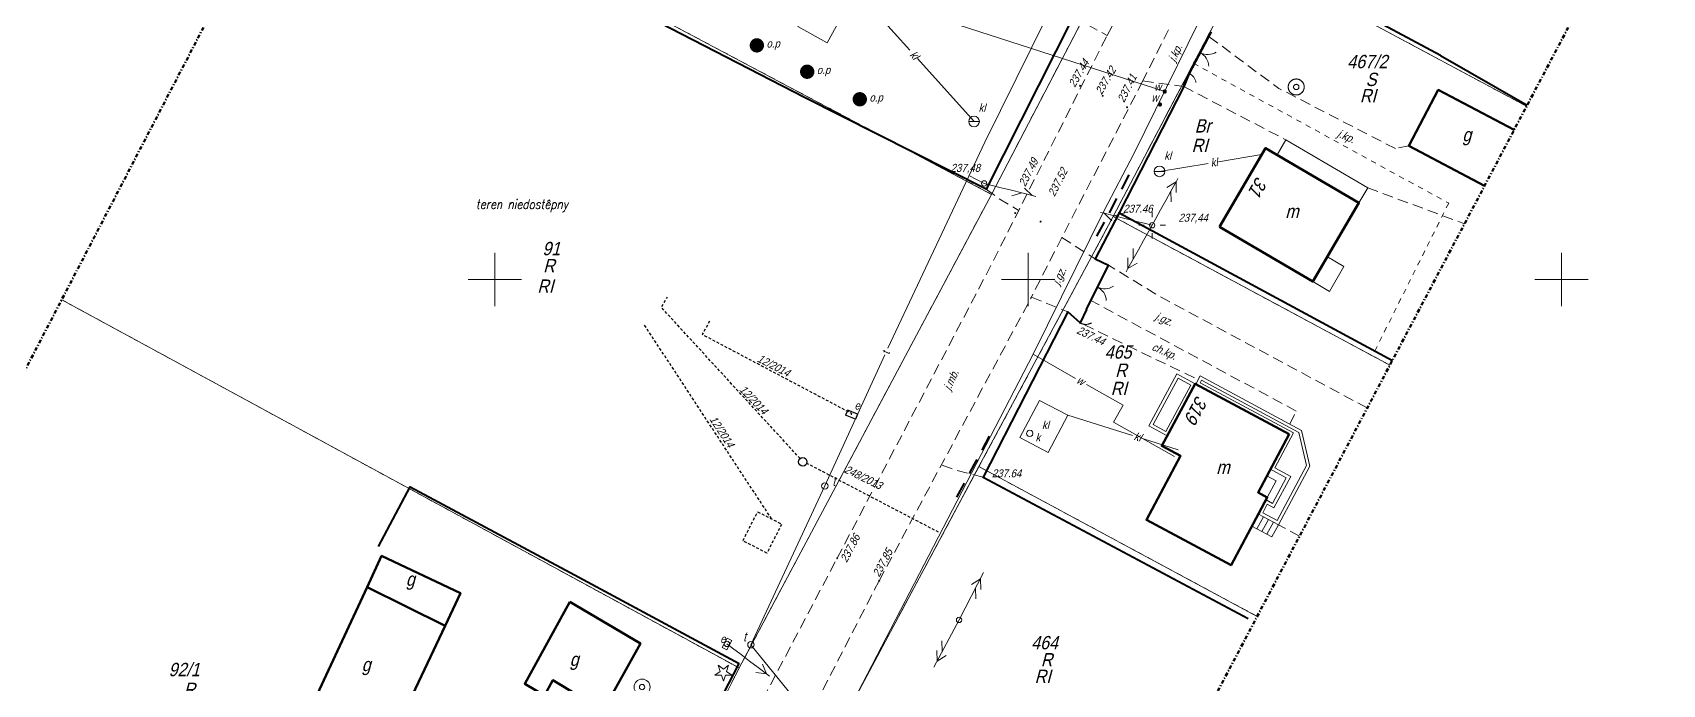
# Model space of a CAD drawing. Extents: x 7449598 to 7450455, y 5563374 to 5564952.
# Drawn here: x 7450156.7 to 7450309.4, y 5564562.1 to 5564623.1 of the extents above; entities that cross this region are included whole.
import ezdxf
from ezdxf.enums import TextEntityAlignment as Align

# ---------------------------------------------------------------- set-up
doc = ezdxf.new("R2010")
doc.units = 0
doc.header["$MEASUREMENT"] = 0
for name, pattern in [('216-500', [2.5, 1.5, -1]), ('218-500', [1, 0.5, -0.5]), ('420-500', [1.5, 1, -0.5]), ('DGN Style 2', [0.429017, 0.25741, -0.171607]), ('DGN Style 4', [0.686427, 0.343214, -0.171607, 0, -0.171607])]:
    doc.linetypes.add(name, pattern=pattern)
for name, color, linetype, lineweight in [('EBUPP_312', 7, 'Continuous', 0), ('EDZPD_219', 7, 'Continuous', 0), ('EPGPO_216', 7, 'Continuous', 0), ('GULENN', 1, 'Continuous', 13), ('GULTPR', 36, 'Continuous', 13), ('GUPWWZ_O', 18, 'Continuous', 13), ('GUPWZA', 7, 'Continuous', 0), ('SDRPK_420', 7, 'Continuous', 0), ('SDRPK_432', 7, 'Continuous', 0), ('SZOPO_902', 7, 'Continuous', 0), ('SZOPO_905', 7, 'Continuous', 0), ('SZZPZ_921', 7, 'Continuous', 0), ('UEEPA_510', 7, 'Continuous', 0), ('UEETA_515', 7, 'Continuous', 0), ('UKKPC_685', 7, 'Continuous', 0), ('UKKPO_582', 7, 'Continuous', 0), ('UTTPA_506', 7, 'Continuous', 0), ('UTTPO_586', 7, 'Continuous', 0), ('UWWPA_907', 7, 'Continuous', 0), ('UWWPO_581', 7, 'Continuous', 0), ('Warstwa 1', 7, 'Continuous', 0), ('Warstwa 18', 7, 'Continuous', 0), ('Warstwa 20', 7, 'Continuous', 0), ('Warstwa 24', 7, 'Continuous', 0), ('Warstwa 26', 7, 'Continuous', 0), ('Warstwa 28', 7, 'Continuous', 0), ('Warstwa 29', 7, 'Continuous', 0), ('Warstwa 3', 7, 'Continuous', 0), ('Warstwa 4', 7, 'Continuous', 0), ('Warstwa 60', 7, 'Continuous', 0), ('Warstwa 8', 7, 'Continuous', 0), ('WUKPS_403', 7, 'Continuous', 0)]:
    doc.layers.add(name, color=color, linetype=linetype, lineweight=lineweight)
doc.styles.add('Style-CHAR_FAST_FONT', font='CHAR_FAST_FONT.shx')
doc.styles.add('Style-ITALIC_1250', font='ITALIC_1250.shx')
doc.styles.add('Style-WORKING_1250 I 0.26180', font='WORKING_1250.shx', dxfattribs={"oblique": 14.999978})

# ---------------------------------------------------------------- blocks, each defined once
blk = doc.blocks.new('SM04')
at = {"layer": 'Warstwa 1', "color": 7, "linetype": 'Continuous', "lineweight": 13}
blk.add_circle((0, 0), 0.25, dxfattribs=at)
blk = doc.blocks.new('PW02')
at = {"layer": 'Warstwa 1', "color": 7, "linetype": 'Continuous', "lineweight": 13}
blk.add_circle((0, 0), 0.045, dxfattribs=at)
blk = doc.blocks.new('PT01_6')
at = {"layer": 'Warstwa 1', "color": 30, "linetype": 'Continuous', "lineweight": 13}
for p, q in [((0.65, 0), (0, 0)), ((0.65, 0), (1.65, 0)), ((1.65, 0), (2.65, 0)), ((2.65, 0), (3.65, 0)), ((4.65, 0), (3.78, 0.5)), ((3.65, 0), (2.78, -0.5)), ((3.65, 0), (4.65, 0)), ((4.65, 0), (5, 0))]:
    blk.add_line(p, q, dxfattribs=at)
blk = doc.blocks.new('PT01_7')
at = {"layer": 'Warstwa 1', "color": 30, "linetype": 'Continuous', "lineweight": 13}
for p, q in [((0.65, 0), (0, 0)), ((0.65, 0), (1.65, 0)), ((1.65, 0), (2.65, 0)), ((2.65, 0), (3.65, 0)), ((4.65, 0), (3.78, 0.5)), ((3.65, 0), (2.78, -0.5)), ((3.65, 0), (4.65, 0)), ((4.65, 0), (5, 0))]:
    blk.add_line(p, q, dxfattribs=at)
blk = doc.blocks.new('PE04_3')
at = {"layer": 'Warstwa 1', "color": 1, "linetype": 'Continuous', "lineweight": 13}
for p, q in [((0.65, 0), (0, 0)), ((0.65, 0), (1.65, 0)), ((1.65, 0), (2.65, 0)), ((2.65, 0), (3.65, 0)), ((3.65, 0), (4.65, 0)), ((4.65, 0), (3.78, 0.5)), ((4.65, 0), (3.78, -0.5)), ((4.65, 0), (5, 0))]:
    blk.add_line(p, q, dxfattribs=at)
blk = doc.blocks.new('PT01_9')
at = {"layer": 'Warstwa 1', "color": 30, "linetype": 'Continuous', "lineweight": 13}
for p, q in [((0.65, 0), (0, 0)), ((0.65, 0), (1.65, 0)), ((1.65, 0), (2.65, 0)), ((2.65, 0), (3.65, 0)), ((3.65, 0), (2.78, -0.5)), ((3.65, 0), (4.65, 0)), ((4.65, 0), (3.78, 0.5)), ((4.65, 0), (5, 0))]:
    blk.add_line(p, q, dxfattribs=at)
blk = doc.blocks.new('PT01_10')
at = {"layer": 'Warstwa 1', "color": 30, "linetype": 'Continuous', "lineweight": 13}
for p, q in [((3.65, 0), (4.65, 0)), ((4.65, 0), (3.78, 0.5)), ((4.65, 0), (5, 0)), ((0.65, 0), (0, 0)), ((0.65, 0), (1.65, 0)), ((1.65, 0), (2.65, 0)), ((2.65, 0), (3.65, 0)), ((3.65, 0), (2.78, -0.5))]:
    blk.add_line(p, q, dxfattribs=at)
blk = doc.blocks.new('PE04_13')
at = {"layer": 'Warstwa 1', "color": 1, "linetype": 'Continuous', "lineweight": 13}
for p, q in [((3.65, 0), (4.65, 0)), ((4.65, 0), (3.78, 0.5)), ((4.65, 0), (3.78, -0.5)), ((4.65, 0), (5, 0)), ((0.65, 0), (0, 0)), ((0.65, 0), (1.65, 0)), ((1.65, 0), (2.65, 0)), ((2.65, 0), (3.65, 0))]:
    blk.add_line(p, q, dxfattribs=at)
blk = doc.blocks.new('PE04_14')
at = {"layer": 'Warstwa 1', "color": 1, "linetype": 'Continuous', "lineweight": 13}
for p, q in [((0.65, 0), (0, 0)), ((0.65, 0), (1.65, 0)), ((1.65, 0), (2.65, 0)), ((2.65, 0), (3.65, 0)), ((3.65, 0), (4.65, 0)), ((4.65, 0), (3.78, 0.5)), ((4.65, 0), (3.78, -0.5)), ((4.65, 0), (5, 0))]:
    blk.add_line(p, q, dxfattribs=at)
blk = doc.blocks.new('US17_4')
at = {"layer": 'Warstwa 1', "color": 7, "linetype": 'Continuous', "lineweight": 13}
for p, q in [((-0.5, -0.25), (-0.5, 0.25)), ((-0.5, 0.25), (0.5, 0.25)), ((0.5, -0.25), (0.5, 0.25)), ((-0.5, -0.25), (0.5, -0.25))]:
    blk.add_line(p, q, dxfattribs=at)
blk = doc.blocks.new('721')
at = {"color": 0, "linetype": 'ByBlock', "lineweight": -2}
blk.add_circle((0, 0), 400, dxfattribs=at)
blk.add_circle((0, 0), 400, dxfattribs=at)
blk = doc.blocks.new('US18_4')
at = {"layer": 'Warstwa 1', "color": 1, "linetype": 'Continuous', "lineweight": 30}
for p, q in [((-0.5, -0.25), (-0.5, 0.25)), ((-0.5, 0.25), (0.5, 0.25)), ((0.5, -0.25), (0.5, 0.25)), ((-0.5, -0.25), (0.5, -0.25))]:
    blk.add_line(p, q, dxfattribs=at)
blk = doc.blocks.new('907_24')
at = {"layer": 'UWWPA_907', "color": 0, "linetype": 'Continuous', "lineweight": 13}
for radius in [75, 25]:
    blk.add_circle((0, 0), radius, dxfattribs=at)
blk = doc.blocks.new('907_8')
at = {"color": 0, "flags": 128}
for points in [[(7500, 0), (7495.4, -261.7), (7481.7, -523.2), (7458.9, -784), (7427, -1043.8), (7386.1, -1302.4), (7336.1, -1559.3), (7277.2, -1814.4), (7209.5, -2067.3), (7132.9, -2317.6), (7047.7, -2565.2), (6953.9, -2809.5), (6851.6, -3050.5), (6741, -3287.8), (6622.1, -3521), (6495.2, -3750), (6360.4, -3974.4), (6217.8, -4193.9), (6067.6, -4408.4), (5910.1, -4617.5), (5745.3, -4820.9), (5573.6, -5018.5), (5395, -5209.9), (5209.9, -5395), (5018.5, -5573.6), (4820.9, -5745.3), (4617.5, -5910.1), (4408.4, -6067.6), (4193.9, -6217.8), (3974.4, -6360.4), (3750, -6495.2), (3521, -6622.1), (3287.8, -6741), (3050.5, -6851.6), (2809.5, -6953.9), (2565.2, -7047.7), (2317.6, -7132.9), (2067.3, -7209.5), (1814.4, -7277.2), (1559.3, -7336.1), (1302.4, -7386.1), (1043.8, -7427), (784, -7458.9), (523.2, -7481.7), (261.7, -7495.4), (0, -7500), (-261.7, -7495.4), (-523.2, -7481.7), (-784, -7458.9), (-1043.8, -7427), (-1302.4, -7386.1), (-1559.3, -7336.1), (-1814.4, -7277.2), (-2067.3, -7209.5), (-2317.6, -7132.9), (-2565.2, -7047.7), (-2809.5, -6953.9), (-3050.5, -6851.6), (-3287.8, -6741), (-3521, -6622.1), (-3750, -6495.2), (-3974.4, -6360.4), (-4193.9, -6217.8), (-4408.4, -6067.6), (-4617.5, -5910.1), (-4820.9, -5745.3), (-5018.5, -5573.6), (-5209.9, -5395), (-5395, -5209.9), (-5573.6, -5018.5), (-5745.3, -4820.9), (-5910.1, -4617.5), (-6067.6, -4408.4), (-6217.8, -4193.9), (-6360.4, -3974.4), (-6495.2, -3750), (-6622.1, -3521), (-6741, -3287.8), (-6851.6, -3050.5), (-6953.9, -2809.5), (-7047.7, -2565.2), (-7132.9, -2317.6), (-7209.5, -2067.3), (-7277.2, -1814.4), (-7336.1, -1559.3), (-7386.1, -1302.4), (-7427, -1043.8), (-7458.9, -784), (-7481.7, -523.2), (-7495.4, -261.7), (-7500, 0), (-7495.4, 261.7), (-7481.7, 523.2), (-7458.9, 784), (-7427, 1043.8), (-7386.1, 1302.4), (-7336.1, 1559.3), (-7277.2, 1814.4), (-7209.5, 2067.3), (-7132.9, 2317.6), (-7047.7, 2565.2), (-6953.9, 2809.5), (-6851.6, 3050.5), (-6741, 3287.8), (-6622.1, 3521), (-6495.2, 3750), (-6360.4, 3974.4), (-6217.8, 4193.9), (-6067.6, 4408.4), (-5910.1, 4617.5), (-5745.3, 4820.9), (-5573.6, 5018.5), (-5395, 5209.9), (-5209.9, 5395), (-5018.5, 5573.6), (-4820.9, 5745.3), (-4617.5, 5910.1), (-4408.4, 6067.6), (-4193.9, 6217.8), (-3974.4, 6360.4), (-3750, 6495.2), (-3521, 6622.1), (-3287.8, 6741), (-3050.5, 6851.6), (-2809.5, 6953.9), (-2565.2, 7047.7), (-2317.6, 7132.9), (-2067.3, 7209.5), (-1814.4, 7277.2), (-1559.3, 7336.1), (-1302.4, 7386.1), (-1043.8, 7427), (-784, 7458.9), (-523.2, 7481.7), (-261.7, 7495.4), (0, 7500), (261.7, 7495.4), (523.2, 7481.7), (784, 7458.9), (1043.8, 7427), (1302.4, 7386.1), (1559.3, 7336.1), (1814.4, 7277.2), (2067.3, 7209.5), (2317.6, 7132.9), (2565.2, 7047.7), (2809.5, 6953.9), (3050.5, 6851.6), (3287.8, 6741), (3521, 6622.1), (3750, 6495.2), (3974.4, 6360.4), (4193.9, 6217.8), (4408.4, 6067.6), (4617.5, 5910.1), (4820.9, 5745.3), (5018.5, 5573.6), (5209.9, 5395), (5395, 5209.9), (5573.6, 5018.5), (5745.3, 4820.9), (5910.1, 4617.5), (6067.6, 4408.4), (6217.8, 4193.9), (6360.4, 3974.4), (6495.2, 3750), (6622.1, 3521), (6741, 3287.8), (6851.6, 3050.5), (6953.9, 2809.5), (7047.7, 2565.2), (7132.9, 2317.6), (7209.5, 2067.3), (7277.2, 1814.4), (7336.1, 1559.3), (7386.1, 1302.4), (7427, 1043.8), (7458.9, 784), (7481.7, 523.2), (7500, 0)], [(2500, 0), (2498.5, -87.2), (2493.9, -174.4), (2486.3, -261.3), (2475.7, -347.9), (2462, -434.1), (2445.4, -519.8), (2425.7, -604.8), (2403.2, -689.1), (2377.6, -772.5), (2349.2, -855.1), (2318, -936.5), (2283.9, -1016.8), (2247, -1095.9), (2207.4, -1173.7), (2165.1, -1250), (2120.1, -1324.8), (2072.6, -1398), (2022.5, -1469.5), (1970, -1539.2), (1915.1, -1607), (1857.9, -1672.8), (1798.3, -1736.6), (1736.6, -1798.3), (1672.8, -1857.9), (1607, -1915.1), (1539.2, -1970), (1469.5, -2022.5), (1398, -2072.6), (1324.8, -2120.1), (1250, -2165.1), (1173.7, -2207.4), (1095.9, -2247), (1016.8, -2283.9), (936.5, -2318), (855.1, -2349.2), (772.5, -2377.6), (689.1, -2403.2), (604.8, -2425.7), (519.8, -2445.4), (434.1, -2462), (347.9, -2475.7), (261.3, -2486.3), (174.4, -2493.9), (87.2, -2498.5), (0, -2500), (-87.2, -2498.5), (-174.4, -2493.9), (-261.3, -2486.3), (-347.9, -2475.7), (-434.1, -2462), (-519.8, -2445.4), (-604.8, -2425.7), (-689.1, -2403.2), (-772.5, -2377.6), (-855.1, -2349.2), (-936.5, -2318), (-1016.8, -2283.9), (-1095.9, -2247), (-1173.7, -2207.4), (-1250, -2165.1), (-1324.8, -2120.1), (-1398, -2072.6), (-1469.5, -2022.5), (-1539.2, -1970), (-1607, -1915.1), (-1672.8, -1857.9), (-1736.6, -1798.3), (-1798.3, -1736.6), (-1857.9, -1672.8), (-1915.1, -1607), (-1970, -1539.2), (-2022.5, -1469.5), (-2072.6, -1398), (-2120.1, -1324.8), (-2165.1, -1250), (-2207.4, -1173.7), (-2247, -1095.9), (-2283.9, -1016.8), (-2318, -936.5), (-2349.2, -855.1), (-2377.6, -772.5), (-2403.2, -689.1), (-2425.7, -604.8), (-2445.4, -519.8), (-2462, -434.1), (-2475.7, -347.9), (-2486.3, -261.3), (-2493.9, -174.4), (-2498.5, -87.2), (-2500, 0), (-2498.5, 87.2), (-2493.9, 174.4), (-2486.3, 261.3), (-2475.7, 347.9), (-2462, 434.1), (-2445.4, 519.8), (-2425.7, 604.8), (-2403.2, 689.1), (-2377.6, 772.5), (-2349.2, 855.1), (-2318, 936.5), (-2283.9, 1016.8), (-2247, 1095.9), (-2207.4, 1173.7), (-2165.1, 1250), (-2120.1, 1324.8), (-2072.6, 1398), (-2022.5, 1469.5), (-1970, 1539.2), (-1915.1, 1607), (-1857.9, 1672.8), (-1798.3, 1736.6), (-1736.6, 1798.3), (-1672.8, 1857.9), (-1607, 1915.1), (-1539.2, 1970), (-1469.5, 2022.5), (-1398, 2072.6), (-1324.8, 2120.1), (-1250, 2165.1), (-1173.7, 2207.4), (-1095.9, 2247), (-1016.8, 2283.9), (-936.5, 2318), (-855.1, 2349.2), (-772.5, 2377.6), (-689.1, 2403.2), (-604.8, 2425.7), (-519.8, 2445.4), (-434.1, 2462), (-347.9, 2475.7), (-261.3, 2486.3), (-174.4, 2493.9), (-87.2, 2498.5), (0, 2500), (87.2, 2498.5), (174.4, 2493.9), (261.3, 2486.3), (347.9, 2475.7), (434.1, 2462), (519.8, 2445.4), (604.8, 2425.7), (689.1, 2403.2), (772.5, 2377.6), (855.1, 2349.2), (936.5, 2318), (1016.8, 2283.9), (1095.9, 2247), (1173.7, 2207.4), (1250, 2165.1), (1324.8, 2120.1), (1398, 2072.6), (1469.5, 2022.5), (1539.2, 1970), (1607, 1915.1), (1672.8, 1857.9), (1736.6, 1798.3), (1798.3, 1736.6), (1857.9, 1672.8), (1915.1, 1607), (1970, 1539.2), (2022.5, 1469.5), (2072.6, 1398), (2120.1, 1324.8), (2165.1, 1250), (2207.4, 1173.7), (2247, 1095.9), (2283.9, 1016.8), (2318, 936.5), (2349.2, 855.1), (2377.6, 772.5), (2403.2, 689.1), (2425.7, 604.8), (2445.4, 519.8), (2462, 434.1), (2475.7, 347.9), (2486.3, 261.3), (2493.9, 174.4), (2500, 0)]]:
    blk.add_lwpolyline(points, dxfattribs=at)
blk = doc.blocks.new('921_3')
at = {"color": 0, "flags": 128}
for points in [[(-3010, 980), (-7890, -2560)], [(-4870, 6710), (-3010, 980)], [(10, 3170), (-4870, 6710)], [(4880, 6700), (10, 3170)], [(3020, 970), (4880, 6700)], [(7890, -2570), (3020, 970)], [(-7890, -2560), (-1860, -2560)], [(-1860, -2560), (0, -8300)], [(0, -8300), (1870, -2570)], [(1870, -2570), (7890, -2570)]]:
    blk.add_lwpolyline(points, dxfattribs=at)
blk = doc.blocks.new('506_2')
at = {"layer": 'UTTPA_506', "color": 30, "linetype": 'Continuous', "lineweight": 13}
blk.add_circle((0, 0), 0.3, dxfattribs=at)
blk = doc.blocks.new('905L_3')
at = {"color": 0, "linetype": 'ByBlock', "lineweight": -2, "flags": 128}
blk.add_lwpolyline([(-5250, 9093.3), (-4935.8, 8904.5), (-4628.5, 8704.9), (-4328.3, 8494.7), (-4035.6, 8274.1), (-3750.7, 8043.5), (-3474.1, 7803), (-3206.1, 7553.1), (-2946.9, 7293.9), (-2697, 7025.9), (-2456.5, 6749.3), (-2225.9, 6464.4), (-2005.3, 6171.7), (-1795.1, 5871.5), (-1595.5, 5564.2), (-1406.7, 5250), (-1229.1, 4929.5), (-1062.7, 4602.9), (-907.8, 4270.7), (-764.6, 3933.4), (-633.2, 3591.2), (-513.9, 3244.7), (-406.8, 2894.2), (-311.9, 2540.2), (-229.5, 2183.1), (-159.5, 1823.3), (-102.2, 1461.3), (-57.5, 1097.5), (-25.6, 732.4), (0, 0)], dxfattribs=at)
blk = doc.blocks.new('685_1')
at = {"layer": 'UKKPC_685', "color": 7, "linetype": 'Continuous', "lineweight": 13}
blk.add_line((-0.5, 0), (0.5, 0), dxfattribs=at)
blk.add_circle((0, 0), 0.5, dxfattribs=at)
blk = doc.blocks.new('506_5')
at = {"color": 0, "linetype": 'ByBlock', "lineweight": -2, "flags": 128}
blk.add_lwpolyline([(3000, 0), (2606.7, 1485), (1529.8, 2580.6), (51.8, 2999.6), (-1439.8, 2631.9), (-2553.8, 1574.1), (-2998.2, 103.6), (-2656.4, -1394.1), (-1618, -2526.3), (-155.3, -2996), (1348.1, -2680.1), (2498, -1661.4), (2992.8, -207), (3000, 0)], dxfattribs=at)
blk = doc.blocks.new('905_1')
at = {"layer": 'SZOPO_905', "color": 7, "linetype": 'Continuous', "lineweight": 13}
for centre, start, end in [((-1.5, 0), 0, 60), ((1.5, 0), 120, 180)]:
    blk.add_arc(centre, 1.5, start, end, dxfattribs=at)
blk = doc.blocks.new('905P')
at = {"layer": 'SZOPO_905', "color": 7, "linetype": 'Continuous', "lineweight": 13}
blk.add_arc((1.05, 0), 1.05, 120, 180, dxfattribs=at)
blk = doc.blocks.new('510_72')
at = {"layer": 'UEEPA_510', "color": 0, "linetype": 'Continuous', "lineweight": 13, "ltscale": 0.1}
blk.add_circle((0, 0), 25, dxfattribs=at)
blk = doc.blocks.new('SUPE04_2')
at = {"color": 0, "flags": 128}
for points in [[(0, 0), (-100, 0)], [(-69.82163, -10), (-87.14214, 0), (-69.82163, 10)]]:
    blk.add_lwpolyline(points, dxfattribs=at)
blk = doc.blocks.new('SUPT01_2')
at = {"color": 0, "flags": 128}
for points in [[(0, 0), (-100, 0)], [(-69.82163, -10), (-87.14214, 0)], [(-67.14214, 0), (-49.82163, 10)]]:
    blk.add_lwpolyline(points, dxfattribs=at)
blk = doc.blocks.new('515')
at = {"layer": 'UEETA_515', "color": 7, "linetype": 'Continuous', "lineweight": 13}
for p, q in [((-1.25, 0), (-0.75, 0)), ((0, 0.75), (0, 1.25)), ((0.75, 0), (1.25, 0)), ((0, -1.25), (0, -0.75))]:
    blk.add_line(p, q, dxfattribs=at)
blk = doc.blocks.new('KOLO')
blk.add_hatch(color=0).paths.add_polyline_path([(0, -5), (-1.2941, -4.82963), (-2.5, -4.33013), (-3.53553, -3.53553), (-4.33013, -2.5), (-4.82963, -1.2941), (-5, 0), (-4.82963, 1.2941), (-4.33013, 2.5), (-3.53553, 3.53553), (-2.5, 4.33013), (-1.2941, 4.82963), (0, 5), (1.2941, 4.82963), (2.5, 4.33013), (3.53553, 3.53553), (4.33013, 2.5), (4.82963, 1.2941), (5, 0), (4.82963, -1.2941), (4.33013, -2.5), (3.53553, -3.53553), (2.5, -4.33013), (1.2941, -4.82963)], flags=16)
blk = doc.blocks.new('140_1')
at = {"layer": 'WUKPS_403', "linetype": 'Continuous', "lineweight": 13}
h = blk.add_hatch(color=256, dxfattribs=at)
edge = h.paths.add_edge_path()
edge.add_arc((0, 0), 0.045, 0, 360)
at = {"layer": 'WUKPS_403', "color": 7, "linetype": 'Continuous', "lineweight": 13}
blk.add_circle((0, 0), 0.045, dxfattribs=at)

msp = doc.modelspace()

# ---------------------------------------------------------------- linework, layer by layer
at = {"layer": 'EBUPP_312', "color": 7, "linetype": 'Continuous', "lineweight": 13, "ltscale": 0.1, "flags": 128}
msp.add_lwpolyline([(7450231.16, 5564622.19), (7450228.41, 5564623.71), (7450229.94, 5564626.48), (7450232.69, 5564624.96), (7450231.16, 5564622.19)], dxfattribs=at)
at = {"layer": 'EDZPD_219', "color": 96, "linetype": 'Continuous', "lineweight": 13}
for p, q in [((7450246.56, 5564607.99), (7450259.84, 5564633.47)), ((7450246.56, 5564607.99), (7450203.53, 5564630.83)), ((7450257.96, 5564605.91), (7450270.69, 5564630.18)), ((7450270.69, 5564630.18), (7450296.71, 5564616.24)), ((7450246.56, 5564607.99), (7450222.9, 5564563.6)), ((7450257.96, 5564605.91), (7450245.38, 5564582.47)), ((7450257.96, 5564605.91), (7450283.89, 5564591.98)), ((7450159.4, 5564598.11), (7450222.9, 5564563.6)), ((7450245.38, 5564582.47), (7450231.77, 5564557.08)), ((7450271.46, 5564568.44), (7450245.38, 5564582.47)), ((7450199.51, 5564516.82), (7450222.9, 5564563.6))]:
    msp.add_line(p, q, dxfattribs=at)
at = {"layer": 'EPGPO_216', "color": 96, "linetype": '216-500', "lineweight": 40, "flags": 128}
for points in [[(7450259.44, 5564609.81), (7450257.52, 5564606.14), (7450256.12, 5564603.54)], [(7450246.35, 5564585.34), (7450244.94, 5564582.71), (7450242.98, 5564579.05)]]:
    msp.add_lwpolyline(points, dxfattribs=at)
at = {"layer": 'SDRPK_420', "color": 7, "linetype": '420-500', "lineweight": 13}
for p, q in [((7450266.96, 5564622.76), (7450273.5, 5564617.91)), ((7450260.74, 5564618.62), (7450264.58, 5564618.09)), ((7450264.58, 5564618.09), (7450274.15, 5564613.09)), ((7450284.42, 5564612.28), (7450273.5, 5564617.91)), ((7450285.68, 5564612.53), (7450284.42, 5564612.28)), ((7450281.82, 5564608.59), (7450290.9, 5564605.23)), ((7450253.15, 5564603.96), (7450256.27, 5564601.95)), ((7450236.03, 5564571.78), (7450250.3, 5564598.36)), ((7450250.3, 5564598.36), (7450253.7, 5564596.99)), ((7450274.52, 5564586.46), (7450275.13, 5564587.68)), ((7450275.43, 5564575.95), (7450273.45, 5564577.02))]:
    msp.add_line(p, q, dxfattribs=at)
at = {"layer": 'SDRPK_420', "color": 7, "linetype": '420-500', "lineweight": 13, "flags": 128}
for points in [[(7450257.39, 5564622.87), (7450265.71, 5564638.8), (7450268.12, 5564642.99), (7450276.75, 5564659.5), (7450284.91, 5564675.27)], [(7450259.11, 5564633.83), (7450256.83, 5564629.54), (7450256.56, 5564629.14), (7450255.05, 5564626.42), (7450254.21, 5564624.64), (7450257.39, 5564622.87)], [(7450264.5, 5564626.1), (7450260.74, 5564618.62)], [(7450232.09, 5564573.89), (7450246.31, 5564600.94), (7450257.39, 5564622.87)], [(7450266.96, 5564622.76), (7450273.5, 5564617.91)], [(7450260.74, 5564618.62), (7450253.15, 5564603.96), (7450250.3, 5564598.36)], [(7450284.42, 5564612.28), (7450273.5, 5564617.91)], [(7450246.06, 5564608.46), (7450247.28, 5564607.57), (7450249.05, 5564606.51)], [(7450281.78, 5564587.97), (7450262.17, 5564598.5), (7450257.52, 5564601.36)], [(7450275.13, 5564587.68), (7450255.82, 5564598.06)], [(7450265.57, 5564590.79), (7450254.87, 5564595.94)], [(7450245.76, 5564581.47), (7450242.91, 5564582.24), (7450241.94, 5564582.6)], [(7450213.39, 5564538.08), (7450214.88, 5564541.26), (7450232.09, 5564573.89)], [(7450236.03, 5564571.78), (7450217.09, 5564535.12), (7450214.17, 5564529.95)]]:
    msp.add_lwpolyline(points, dxfattribs=at)
at = {"layer": 'SZOPO_902', "color": 7, "linetype": 'Continuous', "lineweight": 40}
for p, q in [((7450267.16, 5564623.23), (7450265.09, 5564619.3)), ((7450264.58, 5564618.09), (7450258.51, 5564606.27)), ((7450265.09, 5564619.3), (7450264.58, 5564618.09)), ((7450258.51, 5564606.27), (7450284.13, 5564592.42)), ((7450255.45, 5564597.21), (7450257.52, 5564601.36))]:
    msp.add_line(p, q, dxfattribs=at)
at = {"layer": 'SZOPO_902', "color": 7, "linetype": 'Continuous', "lineweight": 40, "flags": 128}
for points in [[(7450288.63, 5564621), (7450296.76, 5564616.34)], [(7450258.51, 5564606.27), (7450256.27, 5564601.95), (7450257.52, 5564601.36)], [(7450255.45, 5564597.21), (7450254.87, 5564595.94), (7450253.7, 5564596.99), (7450245.76, 5564581.47)], [(7450245.76, 5564581.47), (7450270.62, 5564568.24)], [(7450189.09, 5564574.99), (7450192.06, 5564580.59), (7450207.07, 5564572.54), (7450222.89, 5564564.01)], [(7450212.09, 5564543.08), (7450222.89, 5564564.01)]]:
    msp.add_lwpolyline(points, dxfattribs=at)
at = {"layer": 'UKKPO_582', "color": 36, "linetype": 'Continuous', "lineweight": 13}
msp.add_line((7450238.9, 5564621.5), (7450231.99, 5564629.18), dxfattribs=at)
at = {"layer": 'UKKPO_582', "color": 36, "linetype": 'Continuous', "lineweight": 13, "flags": 128}
for points in [[(7450244.92, 5564614.82), (7450239.61, 5564620.71)], [(7450262.3, 5564610.14), (7450266.86, 5564610.89)], [(7450267.84, 5564611.05), (7450271.88, 5564611.72)], [(7450251.86, 5564583.79), (7450249.21, 5564585.19), (7450251.05, 5564588.68), (7450253.7, 5564587.28), (7450251.86, 5564583.79)], [(7450253.7, 5564587.28), (7450259.77, 5564585.39)], [(7450260.81, 5564585.07), (7450264.05, 5564584.06)]]:
    msp.add_lwpolyline(points, dxfattribs=at)
at = {"layer": 'UTTPO_586', "color": 30, "linetype": 'Continuous', "lineweight": 13}
msp.add_line((7450245.87, 5564609.01), (7450244.44, 5564609.75), dxfattribs=at)
at = {"layer": 'UTTPO_586', "color": 30, "linetype": 'Continuous', "lineweight": 13, "flags": 128}
for points in [[(7450287.32, 5564693.38), (7450277.62, 5564672.81), (7450272.43, 5564663.5), (7450261.52, 5564642.93), (7450259.3, 5564638.21), (7450251.8, 5564624.75), (7450245.92, 5564612.89), (7450236.83, 5564593.57)], [(7450236.55, 5564592.96), (7450230.93, 5564580.66), (7450224, 5564565.78), (7450232.08, 5564555.8), (7450224.4, 5564539.52), (7450220.88, 5564532.44), (7450219.1, 5564529.33)]]:
    msp.add_lwpolyline(points, dxfattribs=at)
at = {"layer": 'UWWPO_581', "color": 5, "linetype": 'Continuous', "lineweight": 13}
msp.add_line((7450250.46, 5564593), (7450234.45, 5564562.15), dxfattribs=at)
at = {"layer": 'UWWPO_581', "color": 5, "linetype": 'Continuous', "lineweight": 13, "ltscale": 0.1}
msp.add_line((7450234.45, 5564562.15), (7450224.83, 5564543.63), dxfattribs=at)
at = {"layer": 'UWWPO_581', "color": 5, "linetype": 'Continuous', "lineweight": 13, "flags": 128}
for points in [[(7450268.05, 5564628.38), (7450259.89, 5564611.78), (7450257.11, 5564606.49), (7450250.46, 5564593), (7450254.44, 5564590.74)], [(7450243.51, 5564623.84), (7450262.79, 5564617.62)], [(7450255.46, 5564590.17), (7450258.89, 5564588.23), (7450257.99, 5564586.63), (7450263.7, 5564583.41)]]:
    msp.add_lwpolyline(points, dxfattribs=at)
at = {"layer": 'Warstwa 1', "color": 7, "linetype": 'Continuous', "lineweight": 13}
for p, q in [((7450267.1, 5564623.11), (7450265.11, 5564619.36)), ((7450265.11, 5564619.36), (7450264.52, 5564618.22))]:
    msp.add_line(p, q, dxfattribs=at)
at = {"layer": 'Warstwa 1', "color": 7, "linetype": 'Continuous', "lineweight": 40, "flags": 128}
for points in [[(7450254.21, 5564624.64), (7450246.06, 5564608.46), (7450229.04, 5564617.07), (7450216.47, 5564623.54), (7450204.12, 5564629.95), (7450208.47, 5564638.48), (7450214.82, 5564650.8)], [(7450288.63, 5564621), (7450280.12, 5564625.56), (7450270.8, 5564630.39)]]:
    msp.add_lwpolyline(points, dxfattribs=at)
at = {"layer": 'Warstwa 1', "color": 36, "linetype": 'DGN Style 2', "lineweight": 30, "flags": 128}
for points in [[(7450225.94, 5564577.57), (7450214.02, 5564595.75)], [(7450224.63, 5564578.24), (7450226.89, 5564577.09), (7450225.51, 5564574.37), (7450223.25, 5564575.52), (7450224.63, 5564578.24)]]:
    msp.add_lwpolyline(points, dxfattribs=at)
at = {"layer": 'Warstwa 1', "color": 1, "linetype": 'DGN Style 2', "lineweight": 30, "flags": 128}
msp.add_lwpolyline([(7450233.44, 5564587.34), (7450233.46, 5564587.44), (7450219.46, 5564594.84), (7450220.24, 5564596.28)], dxfattribs=at)
at = {"layer": 'Warstwa 20', "color": 5, "linetype": 'DGN Style 2', "lineweight": 30, "flags": 128}
for points in [[(7450228.61, 5564583.23), (7450215.62, 5564597.38), (7450216.17, 5564598.36)], [(7450241.6, 5564576.32), (7450229.24, 5564582.78)]]:
    msp.add_lwpolyline(points, dxfattribs=at)
at = {"layer": 'Warstwa 29', "color": 96, "linetype": '218-500', "lineweight": 13}
for p, q in [((7450246.56, 5564607.99), (7450259.84, 5564633.47)), ((7450259.84, 5564633.47), (7450246.56, 5564607.99)), ((7450246.56, 5564607.99), (7450203.53, 5564630.83)), ((7450203.53, 5564630.83), (7450246.56, 5564607.99)), ((7450270.69, 5564630.18), (7450265.49, 5564620.27)), ((7450265.49, 5564620.27), (7450270.69, 5564630.18)), ((7450296.71, 5564616.24), (7450270.69, 5564630.18)), ((7450270.69, 5564630.18), (7450296.71, 5564616.24)), ((7450265.36, 5564620.02), (7450257.96, 5564605.91)), ((7450257.96, 5564605.91), (7450265.36, 5564620.02)), ((7450265.49, 5564620.27), (7450265.36, 5564620.02)), ((7450265.36, 5564620.02), (7450265.49, 5564620.27)), ((7450265.49, 5564620.27), (7450289.41, 5564607.16)), ((7450222.9, 5564563.6), (7450246.56, 5564607.99)), ((7450246.56, 5564607.99), (7450222.9, 5564563.6)), ((7450257.96, 5564605.91), (7450245.38, 5564582.47)), ((7450245.38, 5564582.47), (7450257.96, 5564605.91)), ((7450257.96, 5564605.91), (7450282.26, 5564592.86)), ((7450282.26, 5564592.86), (7450257.96, 5564605.91)), ((7450289.41, 5564607.16), (7450282.26, 5564592.86)), ((7450222.9, 5564563.6), (7450159.4, 5564598.11)), ((7450159.4, 5564598.11), (7450222.9, 5564563.6)), ((7450282.26, 5564592.86), (7450283.9, 5564591.98)), ((7450283.9, 5564591.98), (7450282.26, 5564592.86)), ((7450245.38, 5564582.47), (7450231.77, 5564557.08)), ((7450231.77, 5564557.08), (7450245.38, 5564582.47)), ((7450271.46, 5564568.44), (7450245.38, 5564582.47)), ((7450245.38, 5564582.47), (7450271.46, 5564568.44)), ((7450205.87, 5564529.54), (7450222.9, 5564563.6)), ((7450222.9, 5564563.6), (7450205.87, 5564529.54))]:
    msp.add_line(p, q, dxfattribs=at)
at = {"layer": 'Warstwa 3', "color": 7, "linetype": 'Continuous', "lineweight": 53, "flags": 128}
msp.add_lwpolyline([(7450292.78, 5564608.79), (7450285.68, 5564612.53), (7450288.44, 5564617.77), (7450295.54, 5564614.02)], dxfattribs=at)
for points in [[(7450267.92, 5564604.95), (7450272.24, 5564612.33), (7450281, 5564607.19), (7450276.67, 5564599.81)], [(7450274.46, 5564585.51), (7450271.54, 5564580.05), (7450272.4, 5564579.58), (7450269.01, 5564573.23), (7450261.07, 5564577.48), (7450264.28, 5564583.48), (7450262.52, 5564584.42), (7450265.65, 5564590.24)], [(7450195.34, 5564567.56), (7450188.02, 5564571.19), (7450189.38, 5564574.11), (7450196.77, 5564570.62)], [(7450188.02, 5564571.19), (7450195.34, 5564567.56), (7450189.26, 5564554.68), (7450182.07, 5564558.38)], [(7450207.04, 5564569.81), (7450213.64, 5564565.91), (7450210.15, 5564559.63), (7450205.45, 5564562.47), (7450204.67, 5564561.01), (7450202.81, 5564562.13)]]:
    msp.add_lwpolyline(points, close=True, dxfattribs=at)
at = {"layer": 'Warstwa 60', "color": 7, "linetype": 'Continuous', "lineweight": 13}
for p, q in [((7450200, 5564597.5), (7450200, 5564602.5)), ((7450250, 5564597.5), (7450250, 5564602.5)), ((7450300, 5564597.5), (7450300, 5564602.5)), ((7450197.5, 5564600), (7450202.5, 5564600)), ((7450247.5, 5564600), (7450252.5, 5564600)), ((7450297.5, 5564600), (7450302.5, 5564600))]:
    msp.add_line(p, q, dxfattribs=at)
at = {"layer": 'Warstwa 60', "color": 7, "linetype": 'Continuous', "lineweight": 13, "ltscale": 0.1}
for p, q in [((7450270.97, 5564576.88), (7450271.58, 5564578.02)), ((7450271.43, 5564576.63), (7450272.04, 5564577.77)), ((7450271.9, 5564576.38), (7450272.51, 5564577.52)), ((7450272.37, 5564576.13), (7450272.98, 5564577.27)), ((7450272.84, 5564575.88), (7450273.45, 5564577.02))]:
    msp.add_line(p, q, dxfattribs=at)
at = {"layer": 'Warstwa 60', "color": 7, "linetype": 'Continuous', "lineweight": 13, "ltscale": 0.1, "flags": 128}
for points in [[(7450281, 5564607.19), (7450273.33, 5564611.69), (7450274.15, 5564613.09), (7450281.82, 5564608.59)], [(7450276.67, 5564599.81), (7450278.04, 5564602.14), (7450279.59, 5564601.22), (7450278.23, 5564598.89)], [(7450270.97, 5564576.88), (7450271.58, 5564578.02), (7450273.45, 5564577.02), (7450272.84, 5564575.88)]]:
    msp.add_lwpolyline(points, close=True, dxfattribs=at)
at = {"layer": 'Warstwa 60', "color": 7, "lineweight": 13, "flags": 128}
for points in [[(7450263.03, 5564585.36), (7450265.65, 5564590.24), (7450263.92, 5564591.17), (7450261.3, 5564586.29), (7450263.03, 5564585.36)], [(7450272.29, 5564579.35), (7450271.58, 5564578.02), (7450273.45, 5564577.02), (7450276.41, 5564582.53), (7450275.61, 5564585.87), (7450266.11, 5564590.97), (7450265.7, 5564590.21), (7450274.46, 5564585.51), (7450272.7, 5564582.23), (7450274.19, 5564581.43), (7450272.9, 5564579.02), (7450272.29, 5564579.35)], [(7450272.37, 5564581.62), (7450271.53, 5564580.05), (7450272.4, 5564579.58), (7450273.25, 5564581.14), (7450272.37, 5564581.62)], [(7450272.29, 5564579.35), (7450272.9, 5564579.02), (7450274.19, 5564581.43)], [(7450270.97, 5564576.88), (7450271.58, 5564578.02), (7450273.45, 5564577.02), (7450272.84, 5564575.88), (7450270.97, 5564576.88)], [(7450270.97, 5564576.88), (7450271.58, 5564578.02)], [(7450271.44, 5564576.63), (7450272.05, 5564577.77)], [(7450271.9, 5564576.38), (7450272.51, 5564577.52)], [(7450272.37, 5564576.13), (7450272.98, 5564577.27)], [(7450272.84, 5564575.88), (7450273.45, 5564577.02)]]:
    msp.add_lwpolyline(points, dxfattribs=at)
for points in [[(7450261.71, 5564586.42), (7450262.91, 5564585.77), (7450265.24, 5564590.12), (7450264.04, 5564590.76)], [(7450274.87, 5564585.63), (7450273.11, 5564582.35), (7450274.6, 5564581.55), (7450273.02, 5564578.61), (7450272.41, 5564578.94), (7450271.98, 5564578.14), (7450273.33, 5564577.42), (7450276.09, 5564582.57), (7450275.35, 5564585.67), (7450266.23, 5564590.56), (7450266.11, 5564590.33)]]:
    msp.add_lwpolyline(points, close=True, dxfattribs=at)
at = {"layer": 'Warstwa 8', "color": 7, "linetype": 'DGN Style 4', "lineweight": 53, "flags": 128}
msp.add_lwpolyline([(7450242.25, 5564757.19), (7450281.76, 5564736.22), (7450381.95, 5564923.76), (7450454.95, 5564884.92), (7450405.4, 5564791.85), (7450392.83, 5564798.55), (7450342.94, 5564703.75), (7450227.05, 5564484.37), (7450154.83, 5564348.79), (7449690.29, 5563497.19), (7449618.91, 5563522.75), (7449629.01, 5563547.14), (7449943.26, 5564118.2), (7449916.28, 5564132.94), (7449953.15, 5564197.69), (7449979.3, 5564183.67), (7450084.83, 5564375.48), (7450052.49, 5564392.85)], close=True, dxfattribs=at)

# ---------------------------------------------------------------- block references
at = {"layer": 'GULENN', "color": 1, "lineweight": 13, "ltscale": 0.1, "zscale": 0.05}
for xscale, yscale, rotation in [(0.05, 0.05, 242.5473990114115), (0.05000000000000002, 0.05000000000000002, 61.96940600373905)]:
    msp.add_blockref('SUPE04_2', (7450243.51, 5564568.1), dxfattribs=dict(at, xscale=xscale, yscale=yscale, rotation=rotation))
at = {"layer": 'GULTPR', "color": 30, "lineweight": 13, "ltscale": 0.1, "xscale": 0.05, "yscale": 0.05, "zscale": 0.05}
for rotation in [242.5473990025959, 61.9694060122654]:
    msp.add_blockref('SUPT01_2', (7450243.51, 5564568.1), dxfattribs=dict(at, rotation=rotation))
at = {"layer": 'GUPWZA', "color": 7, "lineweight": 0, "ltscale": 0.1}
for p, xscale, yscale, zscale, rotation in [((7450224.56, 5564621.95), 0.135, 0.135, 0.135, 285.8189826738943), ((7450229.28, 5564619.48), 0.135, 0.135, 0.135, 285.8189826738943), ((7450234.21, 5564616.9), 0.135, 0.135, 0.135, 285.8189826738943), ((7450262.34, 5564616.41), 0.04000000000000001, 0.04000000000000001, 0.04000000000000001, 90), ((7450262.79, 5564617.62), 0.04000000000000001, 0.04000000000000001, 0.04000000000000001, 90)]:
    msp.add_blockref('KOLO', p, dxfattribs=dict(at, xscale=xscale, yscale=yscale, zscale=zscale, rotation=rotation))
at = {"layer": 'SZOPO_905', "color": 7, "linetype": 'Continuous', "lineweight": 13}
for name, p, rotation in [('905_1', (7450266.12, 5564621.27), 242.2234362025972), ('905P', (7450265.09, 5564619.3), 247.1451800382233), ('905_1', (7450256.49, 5564599.29), 243.4902002807359)]:
    msp.add_blockref(name, p, dxfattribs=dict(at, rotation=rotation))
at = {"layer": 'SZOPO_905', "color": 7, "linetype": 'Continuous', "lineweight": 13, "xscale": 0.0001, "yscale": 0.0001, "zscale": 0.0001, "rotation": 239.97191}
msp.add_blockref('905L_3', (7450254.87, 5564595.94), dxfattribs=at)
at = {"layer": 'SZZPZ_921', "color": 96, "xscale": 0.0001, "yscale": 0.0001, "zscale": 0.0001}
msp.add_blockref('921_3', (7450221.42, 5564563.18), dxfattribs=at)
at = {"layer": 'UEEPA_510', "color": 7, "linetype": 'Continuous', "lineweight": 13, "ltscale": 0.01, "xscale": 0.01, "yscale": 0.01, "zscale": 0.01}
msp.add_blockref('510_72', (7450243.51, 5564568.1), dxfattribs=at)
at = {"layer": 'UEETA_515', "color": 7, "linetype": 'Continuous', "lineweight": 13}
msp.add_blockref('515', (7450261.62, 5564605.09), dxfattribs=at)
at = {"layer": 'UKKPC_685', "color": 7, "linetype": 'Continuous', "lineweight": 13}
for p in [(7450244.92, 5564614.82), (7450262.3, 5564610.14)]:
    msp.add_blockref('685_1', p, dxfattribs=at)
at = {"layer": 'UKKPO_582', "color": 7, "linetype": 'Continuous', "lineweight": 13, "xscale": 0.0001, "yscale": 0.0001, "zscale": 0.0001}
msp.add_blockref('506_5', (7450250.14, 5564585.59), dxfattribs=at)
at = {"layer": 'UTTPA_506', "color": 30, "linetype": 'Continuous', "lineweight": 13}
for p in [(7450230.93, 5564580.66), (7450224, 5564565.78)]:
    msp.add_blockref('506_2', p, dxfattribs=at)
at = {"layer": 'UWWPA_907', "color": 7, "linetype": 'Continuous', "lineweight": 13, "ltscale": 0.1, "xscale": 0.01, "yscale": 0.01, "zscale": 0.01}
for p in [(7450275.12, 5564618.05), (7450213.8, 5564561.81)]:
    msp.add_blockref('907_24', p, dxfattribs=at)
at = {"layer": 'UWWPA_907', "color": 7, "xscale": 0.0001, "yscale": 0.0001, "zscale": 0.0001}
msp.add_blockref('907_8', (7450275.12, 5564618.05), dxfattribs=at)
at = {"layer": 'Warstwa 1', "color": 7, "linetype": 'Continuous', "lineweight": 13}
for name, p in [('PW02', (7450254.86, 5564618.17)), ('PW02', (7450256.98, 5564617.22)), ('PW02', (7450259.27, 5564616.15)), ('SM04', (7450245.87, 5564609.01)), ('PW02', (7450248.78, 5564606.23)), ('PW02', (7450251.16, 5564605.44)), ('SM04', (7450261.62, 5564605.09)), ('SM04', (7450221.76, 5564565.85))]:
    msp.add_blockref(name, p, dxfattribs=at)
at = {"layer": 'Warstwa 1', "color": 30, "linetype": 'Continuous', "lineweight": 13}
for name, p, xscale, yscale, zscale, rotation in [('PT01_6', (7450245.87, 5564609.01), 0.9999975123082531, 0.9999975123082531, 0.9999975123082531, 346.0236778270049), ('PT01_9', (7450261.62, 5564605.09), 0.9999985614854776, 0.9999985614854776, 0.9999985614854776, 61.30604901945711), ('PT01_7', (7450261.62, 5564605.09), 0.9999975123082531, 0.9999975123082531, 0.9999975123082531, 166.0236778270048), ('PT01_10', (7450261.62, 5564605.09), 0.9999988592413158, 0.9999988592413158, 0.9999988592413158, 240.7311351870591)]:
    msp.add_blockref(name, p, dxfattribs=dict(at, xscale=xscale, yscale=yscale, zscale=zscale, rotation=rotation))
at = {"layer": 'Warstwa 1', "color": 1, "linetype": 'Continuous', "lineweight": 13}
for name, p, xscale, yscale, zscale, rotation in [('PE04_14', (7450261.62, 5564605.09), 0.9999985614854776, 0.9999985614854776, 0.9999985614854776, 61.30604901945711), ('PE04_13', (7450261.62, 5564605.09), 0.9999988592413158, 0.9999988592413158, 0.9999988592413158, 240.7311351870591), ('PE04_3', (7450221.76, 5564565.85), 0.9999985755801738, 0.9999985755801738, 0.9999985755801738, 322.9844266138463)]:
    msp.add_blockref(name, p, dxfattribs=dict(at, xscale=xscale, yscale=yscale, zscale=zscale, rotation=rotation))
at = {"layer": 'Warstwa 1', "color": 1, "linetype": 'Continuous', "lineweight": 30, "xscale": 0.9999980825692634, "yscale": 0.9999980825692634, "zscale": 0.9999980825692634, "rotation": 157.2712068309856}
msp.add_blockref('US18_4', (7450233.44, 5564587.34), dxfattribs=at)
at = {"layer": 'Warstwa 1', "color": 7, "linetype": 'Continuous', "lineweight": 13, "xscale": 0.9999969651080466, "yscale": 0.9999969651080466, "zscale": 0.9999969651080466, "rotation": 61.5253710548461}
msp.add_blockref('US17_4', (7450221.76, 5564565.85), dxfattribs=at)
at = {"layer": 'Warstwa 20', "color": 5, "linetype": 'Continuous', "lineweight": 30, "xscale": 0.001, "yscale": 0.001, "zscale": 0.001}
msp.add_blockref('721', (7450228.86, 5564582.92), dxfattribs=at)
at = {"layer": 'WUKPS_403', "color": 7, "linetype": 'Continuous', "lineweight": 13}
for p in [(7450258.51, 5564606.27), (7450254.87, 5564595.94)]:
    msp.add_blockref('140_1', p, dxfattribs=at)
for p, rotation in [((7450245.76, 5564581.47), 61.76999084449825), ((7450232.09, 5564573.89), 62.67734230737558), ((7450236.03, 5564571.78), 62.26940216652686)]:
    msp.add_blockref('140_1', p, dxfattribs=dict(at, rotation=rotation))

# ---------------------------------------------------------------- texts
at = {"color": 7, "lineweight": 13, "style": 'Style-WORKING_1250 I 0.26180', "oblique": 15, "width": 0.900007}
for s, p in [('237,48', (7450244.11, 5564610.47)), ('237,44', (7450265.46, 5564605.8))]:
    msp.add_text(s, height=0.75, dxfattribs=at).set_placement(p, align=Align.MIDDLE_CENTER)
at = {"layer": 'GUPWWZ_O', "color": 7, "linetype": 'Continuous', "lineweight": 0, "style": 'Style-WORKING_1250 I 0.26180', "oblique": 15, "width": 0.900007}
for p in [(7450225.46, 5564621.52), (7450230.18, 5564619.04), (7450235.11, 5564616.46)]:
    msp.add_text('o.p', height=0.75, rotation=359.9998, dxfattribs=at).set_placement(p, align=Align.BOTTOM_LEFT)
at = {"layer": 'SDRPK_432', "color": 7, "linetype": 'Continuous', "lineweight": 0, "style": 'Style-WORKING_1250 I 0.26180', "oblique": 15, "width": 0.900007}
msp.add_text('j.kp.', height=0.75, rotation=63.3125, dxfattribs=at).set_placement((7450263.75, 5564620.35))
at = {"layer": 'UKKPC_685', "color": 7, "linetype": 'Continuous', "lineweight": 13, "style": 'Style-WORKING_1250 I 0.26180', "oblique": 15, "width": 0.900007}
for p in [(7450245.67, 5564616.1), (7450263.07, 5564611.61)]:
    msp.add_text('kl', height=0.75, dxfattribs=at).set_placement(p, align=Align.MIDDLE_CENTER)
at = {"layer": 'UKKPO_582', "color": 36, "linetype": 'Continuous', "lineweight": 13, "style": 'Style-WORKING_1250 I 0.26180', "oblique": 15, "width": 0.900007}
for rotation, p in [(312.015, (7450239.33, 5564621.03)), (9.3882, (7450267.42, 5564610.98)), (342.7136, (7450260.27, 5564585.26))]:
    msp.add_text('kl', height=0.75, rotation=rotation, dxfattribs=at).set_placement(p, align=Align.MIDDLE_CENTER)
msp.add_text('kl', height=0.75, dxfattribs=at).set_placement((7450251.29, 5564586))
at = {"layer": 'UKKPO_582', "color": 7, "linetype": 'Continuous', "lineweight": 13, "style": 'Style-WORKING_1250 I 0.26180', "oblique": 15, "width": 0.900007}
msp.add_text('k', height=0.75, dxfattribs=at).set_placement((7450250.68, 5564584.83))
at = {"layer": 'UTTPA_506', "color": 30, "linetype": 'Continuous', "lineweight": 13, "style": 'Style-WORKING_1250 I 0.26180', "oblique": 15, "width": 0.8}
for p in [(7450231.64, 5564580.66), (7450223.28, 5564566.09)]:
    msp.add_text('t', height=0.9, dxfattribs=at).set_placement(p)
at = {"layer": 'UTTPO_586', "color": 30, "linetype": 'Continuous', "lineweight": 13, "insert": (7450236.62, 5564593.11), "char_height": 0.75, "attachment_point": 4, "rotation": 65.4346, "line_spacing_factor": 0.722892, "style": 'Style-CHAR_FAST_FONT'}
msp.add_mtext('\\FWORKING_1250.shx;\\W0.900007x;t', dxfattribs=at)
at = {"layer": 'UWWPO_581', "color": 5, "linetype": 'Continuous', "lineweight": 13, "style": 'Style-WORKING_1250 I 0.26180', "oblique": 15, "width": 0.900007}
msp.add_text('w', height=0.75, rotation=330.5074, dxfattribs=at).set_placement((7450254.64, 5564590.69), align=Align.MIDDLE_LEFT)
at = {"layer": 'Warstwa 1', "color": 7, "linetype": 'Continuous', "lineweight": 0, "style": 'Style-WORKING_1250 I 0.26180', "oblique": 15, "width": 0.900007}
for s, rotation, p in [('237.44', 59.7475, (7450254.36, 5564617.95)), ('237.42', 59.7475, (7450256.88, 5564617.27)), ('237.41', 63.5771, (7450258.98, 5564616.53)), ('j.kp.', 336.0873, (7450278.91, 5564613.42)), ('237.49', 63.0139, (7450249.72, 5564608.65)), ('237.52', 63.0139, (7450252.47, 5564607.72)), ('j.gz.', 64.1145, (7450252.89, 5564599.43)), ('j.gz.', 336.0873, (7450261.84, 5564596.29)), ('ch.kp.', 336.0873, (7450261.51, 5564593.43)), ('j.mb.', 64.644, (7450242.69, 5564589.56))]:
    msp.add_text(s, height=0.75, rotation=rotation, dxfattribs=at).set_placement(p)
at = {"layer": 'Warstwa 1', "color": 7, "linetype": 'Continuous', "lineweight": 13, "style": 'Style-WORKING_1250 I 0.26180', "oblique": 15, "width": 0.900007}
for p in [(7450261.81, 5564617.7), (7450261.54, 5564616.68)]:
    msp.add_text('w', height=0.75, dxfattribs=at).set_placement(p)
at = {"layer": 'Warstwa 1', "color": 7, "linetype": 'Continuous', "lineweight": 30, "style": 'Style-WORKING_1250 I 0.26180', "oblique": 15, "width": 0.895998}
for s, rotation, p in [('31', 239.6682, (7450271.03, 5564609.03)), ('319', 241.7309, (7450265.22, 5564588.13))]:
    msp.add_text(s, height=1.25, rotation=rotation, dxfattribs=at).set_placement(p, align=Align.CENTER)
at = {"layer": 'Warstwa 1', "color": 1, "linetype": 'Continuous', "lineweight": 30, "style": 'Style-WORKING_1250 I 0.26180', "oblique": 15, "width": 0.900007}
msp.add_text('12/2014', height=0.75, rotation=332.8093, dxfattribs=at).set_placement((7450224.69, 5564592.69), align=Align.MIDDLE_LEFT)
msp.add_text('e', height=0.75, dxfattribs=at).set_placement((7450233.71, 5564587.82))
at = {"layer": 'Warstwa 1', "color": 36, "linetype": 'Continuous', "lineweight": 30, "style": 'Style-WORKING_1250 I 0.26180', "oblique": 15, "width": 0.900007}
msp.add_text('12/2014', height=0.75, rotation=302.9885, dxfattribs=at).set_placement((7450220.4, 5564587.12), align=Align.MIDDLE_LEFT)
at = {"layer": 'Warstwa 1', "color": 7, "linetype": 'Continuous', "lineweight": 0, "style": 'Style-WORKING_1250 I 0.26180', "oblique": 15, "width": 0.900007}
msp.add_text('e', height=0.75, dxfattribs=at).set_placement((7450221.12, 5564565.95))
at = {"layer": 'Warstwa 18', "color": 7, "linetype": 'Continuous', "lineweight": 13, "style": 'Style-ITALIC_1250', "width": 0.8}
msp.add_text('teren niedost%%234pny', height=0.9, dxfattribs=at).set_placement((7450198.23, 5564606.62))
at = {"layer": 'Warstwa 20', "color": 5, "linetype": 'Continuous', "lineweight": 30, "style": 'Style-WORKING_1250 I 0.26180', "oblique": 15, "width": 0.900007}
for s, rotation, p in [('12/2014', 313.6468, (7450223.14, 5564589.91)), ('248/2013', 333.9317, (7450232.85, 5564582.3))]:
    msp.add_text(s, height=0.75, rotation=rotation, dxfattribs=at).set_placement(p, align=Align.MIDDLE_LEFT)
at = {"layer": 'Warstwa 24', "color": 96, "linetype": 'Continuous', "lineweight": 30, "style": 'Style-WORKING_1250 I 0.26180', "oblique": 15, "width": 0.899997}
for s, p in [('467/2', (7450279.9, 5564619.81)), ('91', (7450204.45, 5564602.28)), ('465', (7450257.16, 5564592.59)), ('464', (7450250.27, 5564565.35)), ('92/1', (7450169.41, 5564562.83))]:
    msp.add_text(s, height=1.25, dxfattribs=at).set_placement(p)
at = {"layer": 'Warstwa 26', "color": 96, "linetype": 'Continuous', "lineweight": 30, "style": 'Style-WORKING_1250 I 0.26180', "oblique": 15, "width": 0.899997}
for p in [(7450281.09, 5564616.61), (7450265.31, 5564611.95), (7450203.98, 5564598.76), (7450257.73, 5564589.17), (7450250.6, 5564562.19)]:
    msp.add_text('RI', height=1.25, dxfattribs=at).set_placement(p)
at = {"layer": 'Warstwa 28', "color": 96, "linetype": 'Continuous', "lineweight": 30, "style": 'Style-WORKING_1250 I 0.26180', "oblique": 15, "width": 0.899997}
for s, p in [('S', (7450281.64, 5564618.14)), ('Br', (7450265.6, 5564613.78)), ('R', (7450204.53, 5564600.68)), ('R', (7450258.15, 5564590.88)), ('R', (7450251.18, 5564563.75)), ('R', (7450170.82, 5564560.97))]:
    msp.add_text(s, height=1.25, dxfattribs=at).set_placement(p)
at = {"layer": 'Warstwa 4', "color": 7, "linetype": 'Continuous', "lineweight": 30, "style": 'Style-WORKING_1250 I 0.26180', "oblique": 15, "width": 0.899997}
for s, p in [('g', (7450290.69, 5564612.96)), ('m', (7450274.09, 5564605.76)), ('m', (7450267.62, 5564581.78)), ('g', (7450191.66, 5564571.3)), ('g', (7450207.02, 5564563.79)), ('g', (7450187.52, 5564563.3))]:
    msp.add_text(s, height=1.25, dxfattribs=at).set_placement(p)
at = {"layer": 'WUKPS_403', "color": 7, "linetype": 'Continuous', "lineweight": 13, "style": 'Style-WORKING_1250 I 0.26180', "oblique": 15, "width": 0.900007}
for s, p in [('237.46', (7450258.9, 5564606.27)), ('237.64', (7450246.59, 5564581.47))]:
    msp.add_text(s, height=0.75, dxfattribs=at).set_placement(p)
for s, rotation, p in [('237.44', 334.2737, (7450254.47, 5564595)), ('237.86', 62.2694, (7450232.99, 5564573.43)), ('237.85', 61.77, (7450236.03, 5564572.07))]:
    msp.add_text(s, height=0.75, rotation=rotation, dxfattribs=at).set_placement(p)

doc.saveas('drawing.dxf')
